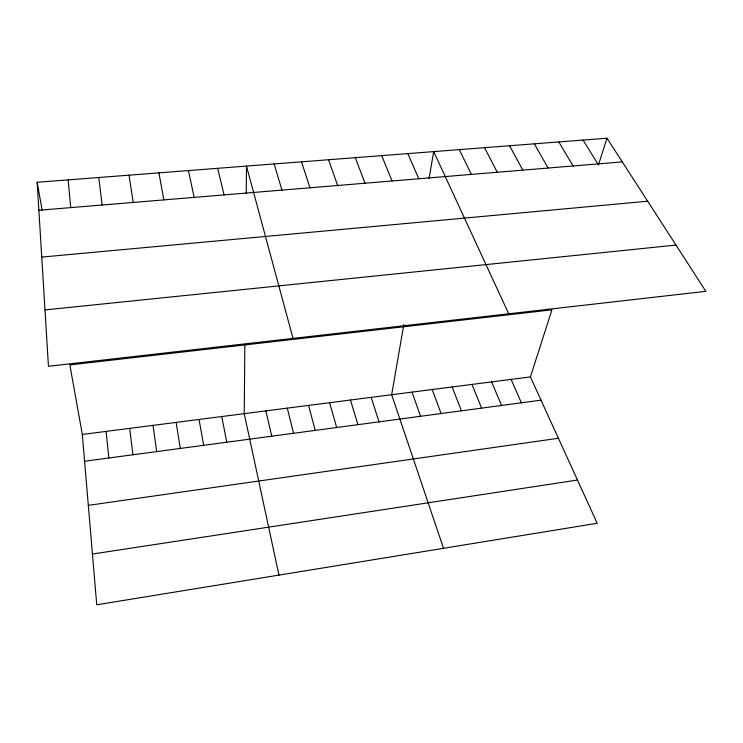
<?xml version="1.0" encoding="UTF-8"?>
<svg xmlns="http://www.w3.org/2000/svg" width="743" height="743" viewBox="0 0 743 743"><rect width="100%" height="100%" fill="white"/><g stroke="black" fill="none" stroke-linecap="round" stroke-linejoin="round"><path stroke-width="1.11" d="M244.856 344.919L244.233 413.665L278.95 575.11M246.239 193.254L246.481 166.088L293.021 338.399M403.802 324.626L391.672 394.728L443.515 548.306M429.064 178.459L433.708 151.609L508.723 313.806M530.409 376.915L551.928 309.84L69.861 364.906L82.315 434.451L96.739 604.793L597.196 523.276L530.409 376.915L82.315 434.451M598.384 165.067L607.003 138.207L37.15 182.276L48.453 366.28L705.85 291.33L607.003 138.207M92.438 554.046L577.469 480.034M88.315 505.361L558.402 438.268M84.581 461.245L541.025 400.171M44.998 309.915L675.991 245.079M41.747 257.097L647.673 201.214M38.868 210.26L622.29 161.89M583.041 140.065L597.827 163.924M558.82 141.932L573.104 165.968M534.338 143.826L548.102 168.048M509.596 145.739L522.812 170.138M484.575 147.681L497.253 172.255M459.285 149.631L471.396 174.401M511.1 379.394L521.382 402.799M407.851 153.615L418.811 178.766M491.615 381.902L501.571 405.446M381.707 155.631L392.063 180.976M471.972 384.419L481.585 408.121M452.153 386.964L461.431 410.823M355.275 157.674L365.008 183.224M432.166 389.536L441.101 413.545M412.012 392.118L420.584 416.284M328.536 159.745L337.647 185.49M301.5 161.835L309.961 187.784M371.166 397.366L379.004 421.848M350.473 400.022L357.94 424.671M274.148 163.952L281.95 190.106M329.595 402.706L336.681 427.513M308.54 405.409L315.236 430.383M287.29 408.13L293.587 433.28M217.643 168.317L224.052 194.907M265.855 410.888L271.752 436.197M188.462 170.574L194.137 197.387M221.748 416.554L226.791 442.215M158.928 172.859L163.85 199.895M37.15 182.276L42.147 210.176M199.05 419.461L203.656 445.308M176.137 422.405L180.298 448.438M129.041 175.172L133.192 202.44M153.012 425.377L156.708 451.595M129.672 428.377L132.904 454.781M98.782 177.512L102.144 205.012M106.1 431.395L108.859 457.994M68.152 179.88L70.706 207.622"/></g></svg>
